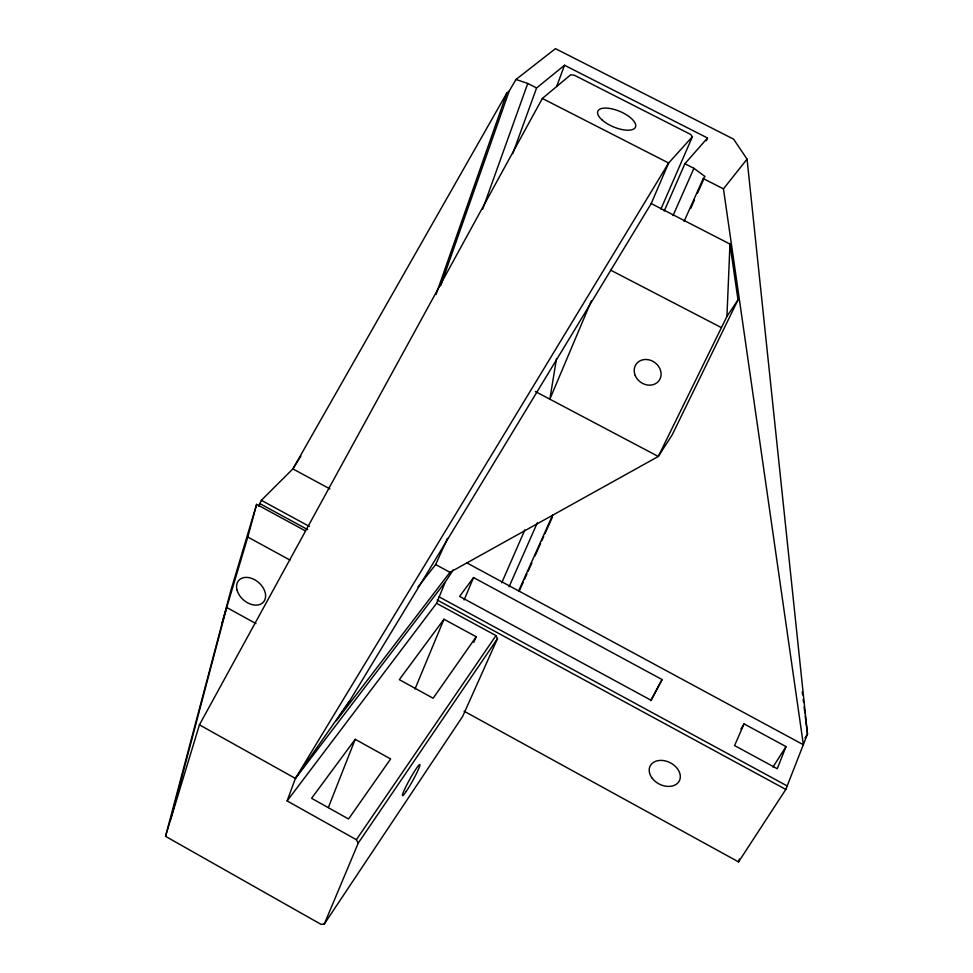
<?xml version="1.0" encoding="UTF-8"?>
<svg xmlns="http://www.w3.org/2000/svg" width="973" height="973" viewBox="0 0 973 973"><rect width="100%" height="100%" fill="white"/><g stroke="black" fill="none" stroke-linecap="round" stroke-linejoin="round"><path stroke-width="1.46" d="M535.32 391.499L658.295 456.471L726.94 316.407L729.969 244.053L651.205 203.564L349.757 700.742L336.366 720.713L449.976 572.306L658.295 456.471L672.173 434.895L738.008 299.866L729.969 244.053M556.532 358.478L549.854 399.185L591.402 300.718M324.277 924.07L358.246 843.092L356.373 839.699L287.12 800.925L436.585 603.309L495.987 635.6L497.471 638.653L462.649 716.432L324.277 924.07L321.029 924.35L165.519 836.33L230.686 591.037L256.629 504.367L305.437 530.905M170.737 819.169L226.697 607.48L255.972 623.596M221.649 624.313L247.811 537.047L256.629 504.367M258.684 506.337L261.36 500.317L292.885 468.901L300.937 456.009M165.519 836.33L199.429 724.836L542.338 98.455L570.774 74.751L574.338 75.225L690.648 134.432L692.423 136.682L660.898 209.11M436.026 294.527L506.848 92.982L509.134 91.182L515.994 79.47L555.461 48.65L733.63 139.151L747.057 159.122L807.481 734.056L785.807 789.444L738.568 861.896L739.334 859.001M440.611 285.794L509.134 91.182M482.657 209.219L527.755 83.447L515.994 79.47M512.783 153.612L536.597 87.959L564.522 65.252L707.517 137.996L706.289 140.769M287.12 800.925L295.403 778.424L668.633 163.014L692.423 136.682M556.617 86.585L564.522 65.252M328.363 807.517L355.194 739.31L390.623 758.94L348.553 818.986L311.579 798.31L355.194 739.31M786.014 746.595L777.245 768.719L734.579 745.573L744.053 723.888L786.014 746.595L772.976 767.065M436.585 603.309L445.269 582.012L453.418 569.679M414.997 689.018L443.98 619.229L476.198 636.756L473.778 642.302M464.097 599.964L473.547 577.561L662.078 679.555L651.241 700.353L459.597 596.388L473.547 577.561M651.205 203.564L668.633 163.014L542.338 98.455M501.74 582.803L524.861 529.896M664.218 211.056L684.907 163.719L707.517 137.996M509.074 586.755L537.327 522.805M673.036 215.58L693.919 168.317L684.907 163.719M518.67 590.903L552.737 514.802M684.055 221.467L703.248 178.582L704.987 176.49L693.919 168.317M519.473 590.599L523.194 582.292M524.435 579.519L526.928 573.973M528.169 571.212L531.89 562.893M534.992 555.972L540.574 543.506M541.815 540.733L543.676 536.585M544.916 533.812L552.36 517.198M690.721 208.344L694.442 200.037M697.544 193.116L703.126 180.65M417.952 587.096L435.636 564.547L447.507 538.324M650.548 700.645L662.078 679.555M506.848 92.982L292.885 468.901L329.932 488.92M740.915 729.069L744.053 723.888M805.024 737.862L807.481 734.056L805.23 715.982M726.94 316.407L738.008 299.866M358.246 843.092L497.471 638.653M356.373 839.699L495.987 635.6M199.429 724.836L295.403 778.424L349.757 700.742M476.198 636.756L433.131 698.237L399.307 679.653L443.98 619.229M295.403 778.424L445.269 582.012M466.797 562.868L803.382 744.746L723.462 188.859L747.057 159.122M527.755 83.447L536.597 87.959M703.248 178.582L723.462 188.859M610.789 270.214L721.005 327.414M435.636 564.547L449.976 572.306M261.36 500.317L309.438 526.429M438.981 596.79L787.534 786.123M259.548 503.455L307.626 529.592M437.193 600L785.807 789.444M247.811 537.047L289.966 560.059M464.097 711.202L738.568 861.896M802.239 691.876L802.616 694.892M803.175 699.417L803.552 702.421M804.112 706.945L804.853 712.966M237.096 590.246A16.432 11.554 41.1 0 0 261.445 603.734A16.432 11.554 41.1 0 0 254.744 579.774A16.432 11.554 41.1 0 0 237.096 590.246M602.19 120.044A20.433 8.368 22.9 0 0 634.7 128.254A20.433 8.368 22.9 0 0 613.124 109.146A20.433 8.368 22.9 0 0 602.19 120.044M652.324 778.412A16.371 11.992 27.1 0 0 679.081 781.319A16.371 11.992 27.1 0 0 662.856 760.497A16.371 11.992 27.1 0 0 652.324 778.412M406.276 791.329A17.745 1.618 -60.9 0 0 419.91 765.179A17.745 1.618 -60.9 0 0 407.395 783.703A17.745 1.618 -60.9 0 0 406.276 791.329M635.211 375.469A14.096 12.138 36 0 0 658.295 381.525A14.096 12.138 36 0 0 649.429 359.961A14.096 12.138 36 0 0 635.211 375.469"/></g></svg>
